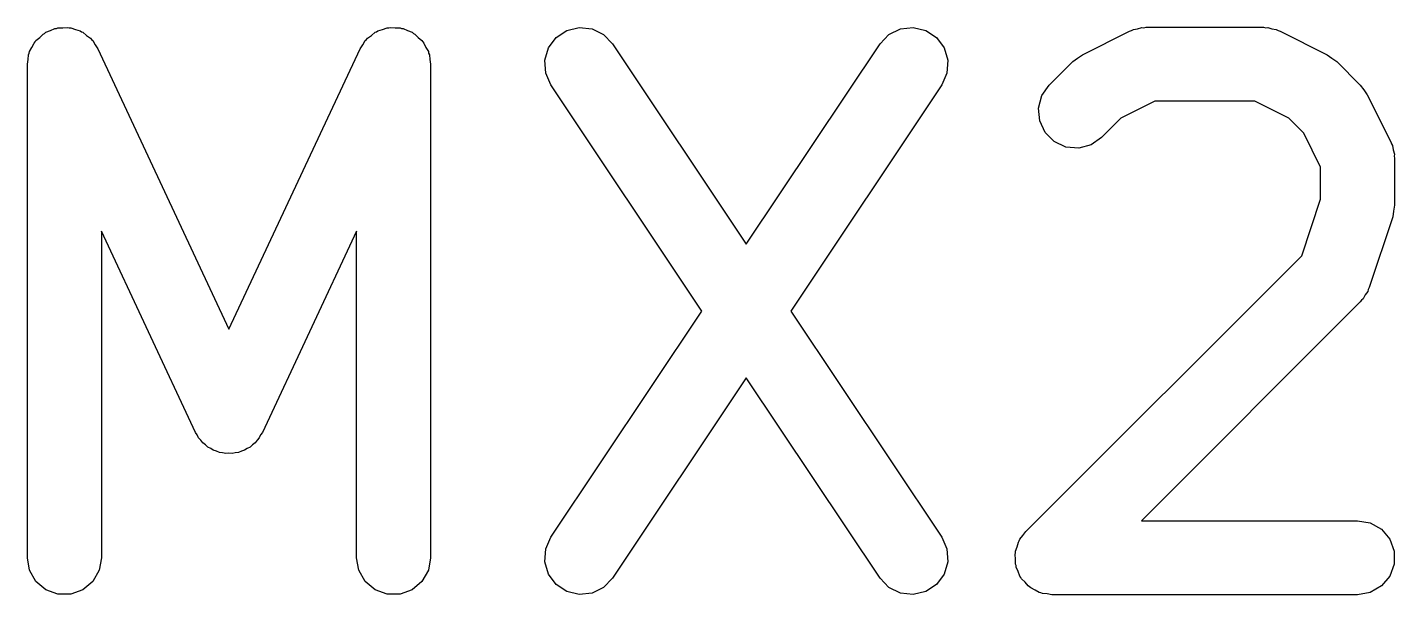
# Model space of a CAD drawing. Extents: x 35 to 250, y -99 to -35.
# Drawn here: x 55.789 to 58.558, y -41.802 to -40.652 of the extents above; entities that cross this region are included whole.
import ezdxf

# ---------------------------------------------------------------- set-up
doc = ezdxf.new("R2010")
doc.units = 0
doc.header["$MEASUREMENT"] = 0
doc.layers.add('BLACK', color=7, linetype='CONTINUOUS')

msp = doc.modelspace()

# ---------------------------------------------------------------- linework, layer by layer
at = {"layer": 'Black'}
for p, q in [((55.8068, -40.6792), (55.8143, -40.6729)), ((55.8143, -40.6729), (55.8212, -40.666)), ((55.8212, -40.666), (55.8243, -40.6646)), ((55.8243, -40.6646), (55.8268, -40.6624)), ((55.8268, -40.6624), (55.836, -40.6591)), ((55.836, -40.6591), (55.8449, -40.6549)), ((55.8449, -40.6549), (55.8482, -40.6547)), ((55.8482, -40.6547), (55.8513, -40.6535)), ((55.8513, -40.6535), (55.8611, -40.6535)), ((55.8611, -40.6535), (55.8708, -40.6527)), ((55.8708, -40.6527), (55.874, -40.6535)), ((55.874, -40.6535), (55.8773, -40.6535)), ((55.8773, -40.6535), (55.8865, -40.6569)), ((55.8865, -40.6569), (55.896, -40.6594)), ((55.896, -40.6594), (55.8987, -40.6613)), ((55.8987, -40.6613), (55.9018, -40.6624)), ((55.9018, -40.6624), (55.9093, -40.6687)), ((55.9093, -40.6687), (55.9173, -40.6743)), ((55.9173, -40.6743), (55.9192, -40.677)), ((56.476, -40.677), (56.4779, -40.6743)), ((56.4779, -40.6743), (56.486, -40.6687)), ((56.486, -40.6687), (56.4935, -40.6624)), ((56.4935, -40.6624), (56.4966, -40.6613)), ((56.4966, -40.6613), (56.4993, -40.6594)), ((56.4993, -40.6594), (56.5087, -40.6569)), ((56.5087, -40.6569), (56.5179, -40.6535)), ((56.5179, -40.6535), (56.5212, -40.6535)), ((56.5212, -40.6535), (56.5244, -40.6527)), ((56.5244, -40.6527), (56.5342, -40.6535)), ((56.5342, -40.6535), (56.544, -40.6535)), ((56.544, -40.6535), (56.5471, -40.6547)), ((56.5471, -40.6547), (56.5504, -40.6549)), ((56.5504, -40.6549), (56.5593, -40.6591)), ((56.5593, -40.6591), (56.5685, -40.6624)), ((56.5685, -40.6624), (56.571, -40.6646)), ((56.571, -40.6646), (56.574, -40.666)), ((56.574, -40.666), (56.5809, -40.6729)), ((56.5809, -40.6729), (56.5884, -40.6792)), ((56.8447, -40.6941), (56.8601, -40.6731)), ((56.8601, -40.6731), (56.8818, -40.6587)), ((56.8818, -40.6587), (56.9071, -40.6525)), ((56.9071, -40.6525), (56.933, -40.6554)), ((56.933, -40.6554), (56.9563, -40.6669)), ((56.9563, -40.6669), (56.9743, -40.6858)), ((57.5162, -40.6858), (57.5342, -40.6669)), ((57.5342, -40.6669), (57.5575, -40.6554)), ((57.5575, -40.6554), (57.5834, -40.6525)), ((57.5834, -40.6525), (57.6087, -40.6587)), ((57.6087, -40.6587), (57.6304, -40.6731)), ((57.6304, -40.6731), (57.6458, -40.6941)), ((57.926, -40.7079), (58.0212, -40.6603)), ((58.0212, -40.6603), (58.0254, -40.6591)), ((58.0254, -40.6591), (58.0291, -40.6569)), ((58.0291, -40.6569), (58.0378, -40.6554)), ((58.0378, -40.6554), (58.0462, -40.6529)), ((58.0462, -40.6529), (58.0505, -40.6531)), ((58.0505, -40.6531), (58.0548, -40.6524)), ((58.0548, -40.6524), (58.2929, -40.6524)), ((58.2929, -40.6524), (58.2971, -40.6531)), ((58.2971, -40.6531), (58.3014, -40.6529)), ((58.3014, -40.6529), (58.3099, -40.6554)), ((58.3099, -40.6554), (58.3185, -40.6569)), ((58.3185, -40.6569), (58.3223, -40.6591)), ((58.3223, -40.6591), (58.3264, -40.6603)), ((58.3264, -40.6603), (58.4216, -40.7079)), ((55.7932, -40.705), (55.7938, -40.7017)), ((55.7938, -40.7017), (55.7987, -40.6933)), ((55.7987, -40.6933), (55.8028, -40.6844)), ((55.8028, -40.6844), (55.8052, -40.682)), ((55.8052, -40.682), (55.8068, -40.6792)), ((55.9192, -40.677), (55.9217, -40.6792)), ((55.9217, -40.6792), (55.9266, -40.6876)), ((55.9266, -40.6876), (55.9322, -40.6957)), ((55.9322, -40.6957), (56.1976, -41.2643)), ((56.1976, -41.2643), (56.463, -40.6957)), ((56.463, -40.6957), (56.4686, -40.6876)), ((56.4686, -40.6876), (56.4735, -40.6792)), ((56.4735, -40.6792), (56.476, -40.677)), ((56.5884, -40.6792), (56.5901, -40.682)), ((56.5901, -40.682), (56.5924, -40.6844)), ((56.5924, -40.6844), (56.5965, -40.6933)), ((56.5965, -40.6933), (56.6014, -40.7017)), ((56.6014, -40.7017), (56.602, -40.705)), ((56.8374, -40.7191), (56.8447, -40.6941)), ((56.9743, -40.6858), (57.2452, -41.0922)), ((57.2452, -41.0922), (57.5162, -40.6858)), ((57.6458, -40.6941), (57.6531, -40.7191)), ((55.7893, -40.7274), (55.791, -40.7177)), ((55.7893, -41.7274), (55.7893, -40.7274)), ((55.791, -40.7177), (55.7918, -40.708)), ((55.7918, -40.708), (55.7932, -40.705)), ((56.602, -40.705), (56.6034, -40.708)), ((56.6034, -40.708), (56.6043, -40.7177)), ((56.6043, -40.7177), (56.606, -40.7274)), ((56.606, -40.7274), (56.606, -41.7274)), ((56.839, -40.7451), (56.8374, -40.7191)), ((57.6531, -40.7191), (57.6514, -40.7451)), ((57.8589, -40.7696), (57.9065, -40.722)), ((57.9065, -40.722), (57.9163, -40.7151)), ((57.9163, -40.7151), (57.926, -40.7079)), ((58.4216, -40.7079), (58.4313, -40.7151)), ((58.4313, -40.7151), (58.4411, -40.722)), ((58.4411, -40.722), (58.4887, -40.7696)), ((56.8495, -40.769), (56.839, -40.7451)), ((57.6514, -40.7451), (57.641, -40.769)), ((57.1551, -41.2274), (56.8495, -40.769)), ((57.641, -40.769), (57.3354, -41.2274)), ((57.8439, -40.7909), (57.8589, -40.7696)), ((58.4887, -40.7696), (58.4956, -40.7794)), ((58.4956, -40.7794), (58.5028, -40.7891)), ((57.8372, -40.8161), (57.8439, -40.7909)), ((58.0725, -40.8024), (58.004, -40.8366)), ((58.2752, -40.8024), (58.0725, -40.8024)), ((58.3437, -40.8366), (58.2752, -40.8024)), ((58.5028, -40.7891), (58.5504, -40.8843)), ((57.8395, -40.842), (57.8372, -40.8161)), ((57.8505, -40.8656), (57.8395, -40.842)), ((58.004, -40.8366), (57.9649, -40.8757)), ((58.3741, -40.867), (58.3437, -40.8366)), ((57.8689, -40.8841), (57.8505, -40.8656)), ((58.4083, -40.9356), (58.3741, -40.867)), ((57.8925, -40.8951), (57.8689, -40.8841)), ((57.9184, -40.8973), (57.8925, -40.8951)), ((57.9436, -40.8906), (57.9184, -40.8973)), ((57.9649, -40.8757), (57.9436, -40.8906)), ((58.5504, -40.8843), (58.5516, -40.8885)), ((58.5516, -40.8885), (58.5538, -40.8922)), ((58.5538, -40.8922), (58.5553, -40.9009)), ((58.5553, -40.9009), (58.5578, -40.9093)), ((58.5578, -40.9093), (58.5576, -40.9136)), ((58.5576, -40.9136), (58.5583, -40.9179)), ((58.5583, -40.9179), (58.5583, -41.0131)), ((58.4083, -41.0009), (58.4083, -40.9356)), ((58.3702, -41.1154), (58.4083, -41.0009)), ((58.5562, -41.0249), (58.5545, -41.0368)), ((58.5583, -41.0131), (58.5562, -41.0249)), ((58.5545, -41.0368), (58.5069, -41.1797)), ((56.1297, -41.4734), (55.9393, -41.0654)), ((55.9393, -41.0654), (55.9393, -41.7274)), ((56.456, -41.0654), (56.2656, -41.4734)), ((56.456, -41.7274), (56.456, -41.0654)), ((57.8113, -41.6743), (58.3702, -41.1154)), ((58.4945, -41.2026), (58.4912, -41.2054)), ((58.4986, -41.1949), (58.4945, -41.2026)), ((58.5037, -41.1876), (58.4986, -41.1949)), ((58.5048, -41.1835), (58.5037, -41.1876)), ((58.5069, -41.1797), (58.5048, -41.1835)), ((56.8495, -41.6858), (57.1551, -41.2274)), ((57.3354, -41.2274), (57.641, -41.6858)), ((58.4887, -41.209), (58.0454, -41.6524)), ((58.4912, -41.2054), (58.4887, -41.209)), ((57.2452, -41.3626), (56.9743, -41.769)), ((57.5162, -41.769), (57.2452, -41.3626)), ((56.1334, -41.4787), (56.1297, -41.4734)), ((56.1362, -41.4847), (56.1334, -41.4787)), ((56.2618, -41.4787), (56.2591, -41.4847)), ((56.2656, -41.4734), (56.2618, -41.4787)), ((56.1408, -41.4893), (56.1362, -41.4847)), ((56.1446, -41.4947), (56.1408, -41.4893)), ((56.15, -41.4985), (56.1446, -41.4947)), ((56.1546, -41.5031), (56.15, -41.4985)), ((56.1606, -41.5059), (56.1546, -41.5031)), ((56.1659, -41.5096), (56.1606, -41.5059)), ((56.2347, -41.5059), (56.2293, -41.5096)), ((56.2407, -41.5031), (56.2347, -41.5059)), ((56.2453, -41.4985), (56.2407, -41.5031)), ((56.2506, -41.4947), (56.2453, -41.4985)), ((56.2544, -41.4893), (56.2506, -41.4947)), ((56.2591, -41.4847), (56.2544, -41.4893)), ((56.1723, -41.5113), (56.1659, -41.5096)), ((56.1782, -41.5141), (56.1723, -41.5113)), ((56.1847, -41.5147), (56.1782, -41.5141)), ((56.1911, -41.5164), (56.1847, -41.5147)), ((56.1976, -41.5158), (56.1911, -41.5164)), ((56.2041, -41.5164), (56.1976, -41.5158)), ((56.2105, -41.5147), (56.2041, -41.5164)), ((56.2171, -41.5141), (56.2105, -41.5147)), ((56.223, -41.5113), (56.2171, -41.5141)), ((56.2293, -41.5096), (56.223, -41.5113)), ((58.0454, -41.6524), (58.4833, -41.6524)), ((58.4833, -41.6524), (58.509, -41.6569)), ((58.509, -41.6569), (58.5315, -41.6699)), ((58.5315, -41.6699), (58.5483, -41.6899)), ((56.839, -41.7096), (56.8495, -41.6858)), ((57.641, -41.6858), (57.6514, -41.7096)), ((57.7938, -41.7051), (57.7963, -41.6957)), ((57.7963, -41.6957), (57.7982, -41.693)), ((57.7982, -41.693), (57.7993, -41.6899)), ((57.7993, -41.6899), (57.8056, -41.6824)), ((57.8056, -41.6824), (57.8113, -41.6743)), ((58.5483, -41.6899), (58.5572, -41.7144)), ((55.7938, -41.753), (55.7893, -41.7274)), ((55.9393, -41.7274), (55.9348, -41.753)), ((56.4605, -41.753), (56.456, -41.7274)), ((56.606, -41.7274), (56.6014, -41.753)), ((56.8374, -41.7356), (56.839, -41.7096)), ((57.6514, -41.7096), (57.6531, -41.7356)), ((57.7896, -41.7208), (57.7904, -41.7177)), ((57.7904, -41.7306), (57.7896, -41.7208)), ((57.7904, -41.7144), (57.7938, -41.7051)), ((57.7904, -41.7177), (57.7904, -41.7144)), ((58.5572, -41.7144), (58.5572, -41.7404)), ((55.8068, -41.7756), (55.7938, -41.753)), ((55.9348, -41.753), (55.9217, -41.7756)), ((56.4735, -41.7756), (56.4605, -41.753)), ((56.6014, -41.753), (56.5884, -41.7756)), ((56.8447, -41.7606), (56.8374, -41.7356)), ((57.6531, -41.7356), (57.6458, -41.7606)), ((57.7904, -41.7404), (57.7904, -41.7306)), ((57.7916, -41.7435), (57.7904, -41.7404)), ((57.7918, -41.7468), (57.7916, -41.7435)), ((57.796, -41.7557), (57.7918, -41.7468)), ((57.7993, -41.7649), (57.796, -41.7557)), ((58.5572, -41.7404), (58.5483, -41.7649)), ((55.8268, -41.7923), (55.8068, -41.7756)), ((55.9217, -41.7756), (55.9018, -41.7923)), ((56.4935, -41.7923), (56.4735, -41.7756)), ((56.5884, -41.7756), (56.5685, -41.7923)), ((56.8601, -41.7816), (56.8447, -41.7606)), ((56.8818, -41.7961), (56.8601, -41.7816)), ((56.9743, -41.769), (56.9563, -41.7878)), ((57.5342, -41.7878), (57.5162, -41.769)), ((57.6304, -41.7816), (57.6087, -41.7961)), ((57.6458, -41.7606), (57.6304, -41.7816)), ((57.8015, -41.7674), (57.7993, -41.7649)), ((57.8028, -41.7704), (57.8015, -41.7674)), ((57.8098, -41.7773), (57.8028, -41.7704)), ((57.8161, -41.7848), (57.8098, -41.7773)), ((58.5483, -41.7649), (58.5315, -41.7848)), ((55.8513, -41.8012), (55.8268, -41.7923)), ((55.8773, -41.8012), (55.8513, -41.8012)), ((55.9018, -41.7923), (55.8773, -41.8012)), ((56.5179, -41.8012), (56.4935, -41.7923)), ((56.544, -41.8012), (56.5179, -41.8012)), ((56.5685, -41.7923), (56.544, -41.8012)), ((56.9071, -41.8022), (56.8818, -41.7961)), ((56.933, -41.7994), (56.9071, -41.8022)), ((56.9563, -41.7878), (56.933, -41.7994)), ((57.5575, -41.7994), (57.5342, -41.7878)), ((57.5834, -41.8022), (57.5575, -41.7994)), ((57.6087, -41.7961), (57.5834, -41.8022)), ((57.8189, -41.7865), (57.8161, -41.7848)), ((57.8213, -41.7888), (57.8189, -41.7865)), ((57.8302, -41.793), (57.8213, -41.7888)), ((57.8386, -41.7979), (57.8302, -41.793)), ((57.8419, -41.7984), (57.8386, -41.7979)), ((57.8449, -41.7998), (57.8419, -41.7984)), ((57.8546, -41.8007), (57.8449, -41.7998)), ((57.8643, -41.8024), (57.8546, -41.8007)), ((58.4833, -41.8024), (57.8643, -41.8024)), ((58.509, -41.7979), (58.4833, -41.8024)), ((58.5315, -41.7848), (58.509, -41.7979))]:
    msp.add_line(p, q, dxfattribs=at)

doc.saveas('drawing.dxf')
